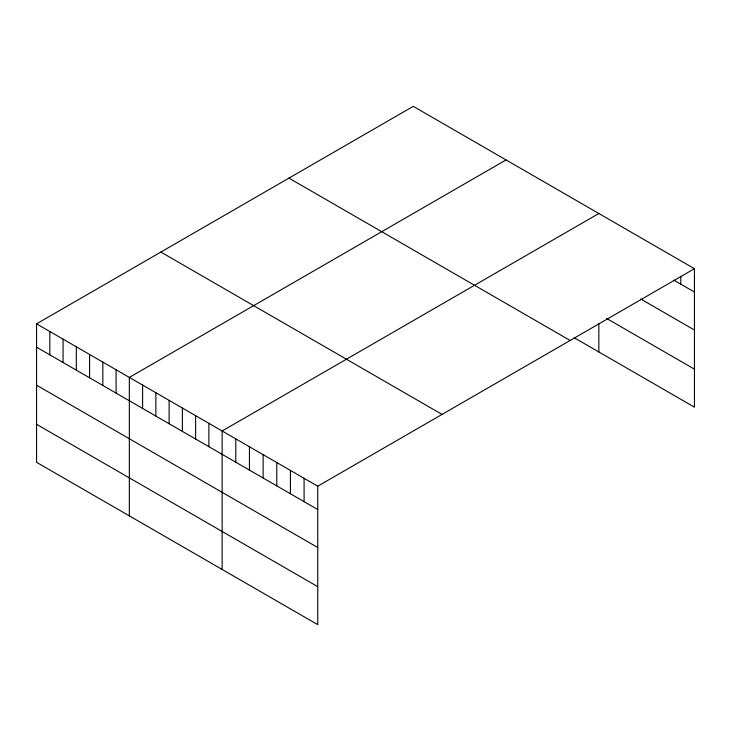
<?xml version="1.0" encoding="UTF-8"?>
<svg xmlns="http://www.w3.org/2000/svg" width="731" height="731" viewBox="0 0 731 731"><rect width="100%" height="100%" fill="white"/><g stroke="black" fill="none" stroke-linecap="round" stroke-linejoin="round"><path stroke-width="1.1" d="M36.55 323.842L317.747 486.188L317.747 624.649L36.55 462.303L36.55 323.842L413.253 106.351L694.45 268.697L694.45 407.158L574.228 337.749M506.053 159.925L129.341 377.415L129.341 515.876M598.844 213.507L222.142 430.988L222.142 569.449M317.747 486.188L694.45 268.697M673.964 280.211L694.45 292.044M640.795 299.052L694.45 330.028M606.648 318.478L694.45 369.173M288.946 178.126L570.134 340.472M160.866 252.067L442.054 414.422M36.55 347.188L317.747 509.534M36.55 385.173L317.747 547.519M36.55 424.309L317.747 586.655M680.789 276.373L680.789 284.158M598.844 323.467L598.844 351.958M304.087 478.302L304.087 501.649M290.426 470.417L290.426 493.763M276.775 462.531L276.775 485.877M263.114 454.645L263.114 477.992M249.454 446.76L249.454 470.106M235.793 438.874L235.793 462.22M208.883 423.34L208.883 446.678M195.625 415.683L195.625 439.029M182.366 408.035L182.366 431.372M169.117 400.378L169.117 423.715M155.858 392.721L155.858 416.067M142.6 385.073L142.6 408.41M116.092 369.767L116.092 393.104M102.833 362.11L102.833 385.456M89.575 354.453L89.575 377.799M76.316 346.805L76.316 370.142M63.067 339.147L63.067 362.494M49.809 331.499L49.809 354.837"/></g></svg>
